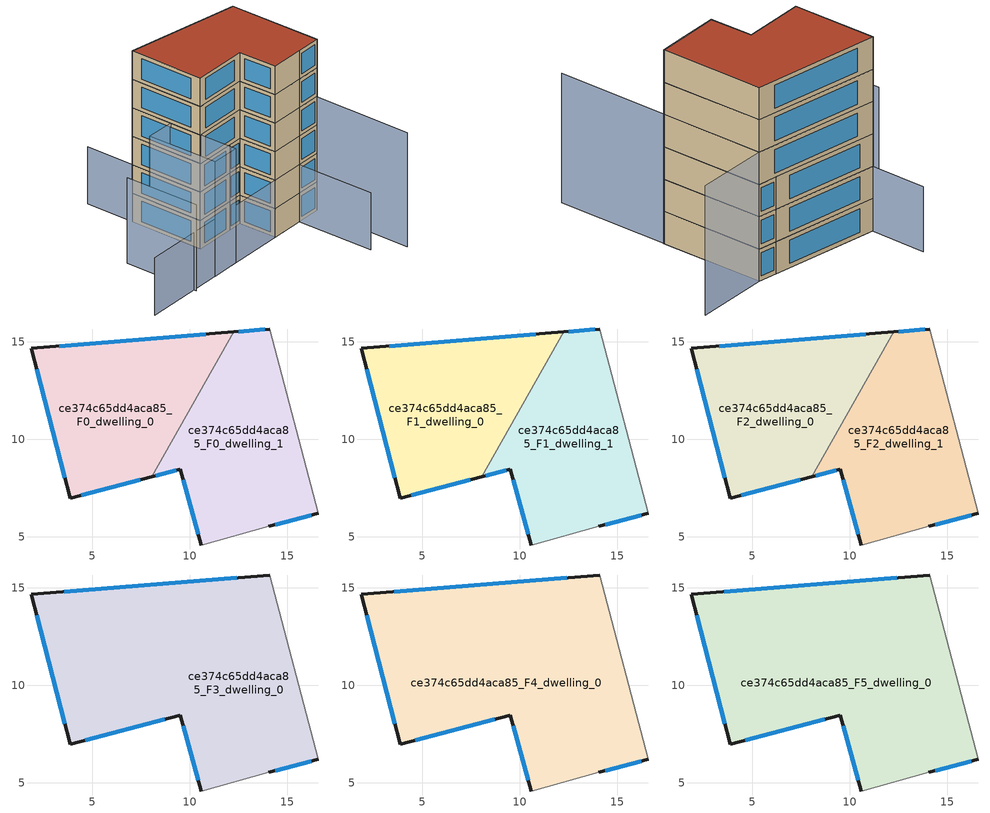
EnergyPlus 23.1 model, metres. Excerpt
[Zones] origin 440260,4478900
ce374c65dd4aca85_F0_dwelling_0
 floor ground (EU_floor_Construction): 8.04,8.08 12.26,15.5 1.87,14.66 3.86,6.96 z0
 wall outside (EU_wall_Construction): 8.04,8.08 3.86,6.96 1.87,14.66 12.26,15.5 z0:3
 wall to ce374c65dd4aca85_F0_dwelling_1 (EU_wall_Construction): 12.25,15.5 8.04,8.08 z0:3
 window (EU_Window_Construction): 3.31,14.77 10.81,15.38 / 7.46,7.92 4.44,7.11 / 3.58,8.03 2.15,13.59 z0.42:2.58
ce374c65dd4aca85_F0_dwelling_1
 floor ground (EU_floor_Construction): 16.57,6.2 14.1,15.65 12.26,15.5 8.04,8.08 9.49,8.47 10.59,4.57 14.03,5.52 z0
 wall outside (EU_wall_Construction): 10.59,4.57 9.49,8.47 8.04,8.08 / 12.26,15.5 14.1,15.65 / 16.57,6.2 14.03,5.52 z0:3
 wall adiabatic (EU_wall_Construction): 14.03,5.52 10.59,4.57 / 14.1,15.65 16.57,6.2 z0:3
 window (EU_Window_Construction): 10.44,5.11 9.65,7.93 / 9.29,8.41 8.24,8.13 / 12.51,15.52 13.84,15.63 / 16.22,6.11 14.38,5.62 z0.42:2.58
ce374c65dd4aca85_F1_dwelling_0
 floor to ce374c65dd4aca85_F0_dwelling_0 (EU_floor_Construction): 8.04,8.08 12.25,15.5 1.87,14.66 3.86,6.96 z3
 wall outside (EU_wall_Construction): 8.04,8.08 3.86,6.96 1.87,14.66 12.26,15.5 z3:6
 wall to ce374c65dd4aca85_F1_dwelling_1 (EU_wall_Construction): 12.25,15.5 8.04,8.08 z3:6
 window (EU_Window_Construction): 3.31,14.77 10.81,15.38 / 7.46,7.92 4.44,7.11 / 3.58,8.03 2.15,13.59 z3.42:5.58
ce374c65dd4aca85_F1_dwelling_1
 floor to ce374c65dd4aca85_F0_dwelling_1 (EU_floor_Construction): 16.57,6.2 14.1,15.65 12.25,15.5 8.04,8.08 9.49,8.47 10.59,4.57 14.03,5.52 z3
 wall outside (EU_wall_Construction): 10.59,4.57 9.49,8.47 8.04,8.08 / 12.26,15.5 14.1,15.65 / 16.57,6.2 14.03,5.52 z3:6
 wall adiabatic (EU_wall_Construction): 14.03,5.52 10.59,4.57 / 14.1,15.65 16.57,6.2 z3:6
 window (EU_Window_Construction): 10.44,5.11 9.65,7.93 / 9.29,8.41 8.24,8.13 / 12.51,15.52 13.84,15.63 / 16.22,6.11 14.38,5.62 z3.42:5.58
ce374c65dd4aca85_F2_dwelling_0
 floor to ce374c65dd4aca85_F1_dwelling_0 (EU_floor_Construction): 8.04,8.08 12.25,15.5 1.87,14.66 3.86,6.96 z6
 wall outside (EU_wall_Construction): 8.04,8.08 3.86,6.96 1.87,14.66 12.26,15.5 z6:9
 wall to ce374c65dd4aca85_F2_dwelling_1 (EU_wall_Construction): 12.25,15.5 8.04,8.08 z6:9
 window (EU_Window_Construction): 3.31,14.77 10.81,15.38 / 7.46,7.92 4.44,7.11 / 3.58,8.03 2.15,13.59 z6.42:8.58
ce374c65dd4aca85_F2_dwelling_1
 floor to ce374c65dd4aca85_F1_dwelling_1 (EU_floor_Construction): 16.57,6.2 14.1,15.65 12.25,15.5 8.04,8.08 9.49,8.47 10.59,4.57 14.03,5.52 z6
 wall outside (EU_wall_Construction): 10.59,4.57 9.49,8.47 8.04,8.08 / 12.26,15.5 14.1,15.65 / 16.57,6.2 14.03,5.52 z6:9
 wall adiabatic (EU_wall_Construction): 14.03,5.52 10.59,4.57 / 14.1,15.65 16.57,6.2 z6:9
 window (EU_Window_Construction): 10.44,5.11 9.65,7.93 / 9.29,8.41 8.24,8.13 / 12.51,15.52 13.84,15.63 / 16.22,6.11 14.38,5.62 z6.42:8.58
ce374c65dd4aca85_F3_dwelling_0
 floor to ce374c65dd4aca85_F2_dwelling_0 (EU_floor_Construction): 8.04,8.08 12.25,15.5 1.87,14.66 3.86,6.96 z9
 floor to ce374c65dd4aca85_F2_dwelling_1 (EU_floor_Construction): 16.57,6.2 14.1,15.65 12.25,15.5 8.04,8.08 9.49,8.47 10.59,4.57 14.03,5.52 z9
 wall outside (EU_wall_Construction): 16.57,6.2 14.03,5.52 / 10.59,4.57 9.49,8.47 3.86,6.96 1.87,14.66 14.1,15.65 z9:12
 wall adiabatic (EU_wall_Construction): 14.1,15.65 16.57,6.2 / 14.03,5.52 10.59,4.57 z9:12
 window (EU_Window_Construction): 8.71,8.26 4.64,7.17 / 3.58,8.03 2.15,13.59 / 3.57,14.79 12.4,15.51 / 16.22,6.11 14.38,5.62 / 10.44,5.11 9.65,7.93 z9.42:11.58
ce374c65dd4aca85_F4_dwelling_0
 floor to ce374c65dd4aca85_F3_dwelling_0 (EU_floor_Construction): 16.57,6.2 14.1,15.65 1.87,14.66 3.86,6.96 9.49,8.47 10.59,4.57 14.03,5.52 z12
 wall outside (EU_wall_Construction): 16.57,6.2 14.03,5.52 / 10.59,4.57 9.49,8.47 3.86,6.96 1.87,14.66 14.1,15.65 z12:15
 wall adiabatic (EU_wall_Construction): 14.1,15.65 16.57,6.2 / 14.03,5.52 10.59,4.57 z12:15
 window (EU_Window_Construction): 8.71,8.26 4.64,7.17 / 3.58,8.03 2.15,13.59 / 3.57,14.79 12.4,15.51 / 16.22,6.11 14.38,5.62 / 10.44,5.11 9.65,7.93 z12.42:14.58
ce374c65dd4aca85_F5_dwelling_0
 floor to ce374c65dd4aca85_F4_dwelling_0 (EU_floor_Construction): 16.57,6.2 14.1,15.65 1.87,14.66 3.86,6.96 9.49,8.47 10.59,4.57 14.03,5.52 z15
 wall outside (EU_wall_Construction): 16.57,6.2 14.03,5.52 / 10.59,4.57 9.49,8.47 3.86,6.96 1.87,14.66 14.1,15.65 z15:18
 wall adiabatic (EU_wall_Construction): 14.1,15.65 16.57,6.2 / 14.03,5.52 10.59,4.57 z15:18
 window (EU_Window_Construction): 8.71,8.26 4.64,7.17 / 3.58,8.03 2.15,13.59 / 3.57,14.79 12.4,15.51 / 16.22,6.11 14.38,5.62 / 10.44,5.11 9.65,7.93 z15.42:17.58
 roof outside (EU_roof_Construction): 14.1,15.65 16.57,6.2 14.03,5.52 10.59,4.57 9.49,8.47 3.86,6.96 1.87,14.66 z18
shading: -6.67,-0.09 14.03,5.52 / 14.03,5.52 16.19,-2.43 / 0.66,19.74 3,10.27 z0:6; -2.99,8.92 -0.96,1.17 z0:9; 19.14,-4.01 14.1,15.65 / 14.1,15.65 20.77,17.36 / 1.99,2.24 0.05,9.54 / 0.05,9.54 2.99,10.32 / 2.99,10.32 4.93,3.03 / 4.93,3.03 1.99,2.24 z0:12
[Building]
EU S2 Campaign: North Axis=0; Terrain=City; Solar Distribution=FullExterior
[Site:Location]
Madrid: Latitude=40.5; Longitude=-3.5; Time Zone=1; Elevation=609
[SizingPeriod:WeatherFileDays]
AnnualSizingPeriod: Begin Month=1; Begin Day of Month=1; End Month=12; End Day of Month=31; Day of Week for Start Day=Monday; Use Weather File Daylight Saving Period=No; Use Weather File Rain and Snow Indicators=No
[MATERIAL]
EU_InternalMass_Material: Roughness=MediumRough; Thickness=0.1; Conductivity=1; Density=1800; Specific Heat=900; Thermal Absorptance=0.9; Solar Absorptance=0.7; Visible Absorptance=0.7
[MATERIAL:NOMASS] Roughness=MediumRough; Thermal Absorptance=0.9; Solar Absorptance=0.7; Visible Absorptance=0.7
Name | Thermal Resistance
EU_wall_NoMass | 1.60022
EU_roof_NoMass | 1.57597
EU_floor_NoMass | 0.470652
[WINDOWMATERIAL:SIMPLEGLAZINGSYSTEM]
EU_Window_SimpleGlazing: UFactor=3.28802; Solar Heat Gain Coefficient=0.85; Visible Transmittance=0.85
[CONSTRUCTION]
EU_wall_Construction: EU_wall_NoMass
EU_roof_Construction: EU_roof_NoMass
EU_floor_Construction: EU_floor_NoMass
EU_InternalMass_Construction: EU_InternalMass_Material
EU_Window_Construction: EU_Window_SimpleGlazing
[ZONE] Type=1; Multiplier=1; Ceiling Height=autocalculate; Floor Area=autocalculate; Part of Total Floor Area=Yes
Name | Volume
ce374c65dd4aca85_F0_dwelling_0; ce374c65dd4aca85_F1_dwelling_0; ce374c65dd4aca85_F2_dwelling_0 | 161.875
ce374c65dd4aca85_F3_dwelling_0 | 323.762
ce374c65dd4aca85_F4_dwelling_0; ce374c65dd4aca85_F5_dwelling_0 | 323.764
ce374c65dd4aca85_F0_dwelling_1; ce374c65dd4aca85_F1_dwelling_1; ce374c65dd4aca85_F2_dwelling_1 | 161.891
[INTERNALMASS] Construction=EU_InternalMass_Construction
Name | Zone or ZoneList | Surface Area
ce374c65dd4aca85_F0_dwelling_0_EU_InternalMass | ce374c65dd4aca85_F0_dwelling_0 | 53.9585
ce374c65dd4aca85_F0_dwelling_1_EU_InternalMass | ce374c65dd4aca85_F0_dwelling_1 | 53.9625
ce374c65dd4aca85_F1_dwelling_0_EU_InternalMass | ce374c65dd4aca85_F1_dwelling_0 | 53.9585
ce374c65dd4aca85_F1_dwelling_1_EU_InternalMass | ce374c65dd4aca85_F1_dwelling_1 | 53.9625
ce374c65dd4aca85_F2_dwelling_0_EU_InternalMass | ce374c65dd4aca85_F2_dwelling_0 | 53.9585
ce374c65dd4aca85_F2_dwelling_1_EU_InternalMass | ce374c65dd4aca85_F2_dwelling_1 | 53.9625
ce374c65dd4aca85_F3_dwelling_0_EU_InternalMass | ce374c65dd4aca85_F3_dwelling_0 | 107.921
ce374c65dd4aca85_F4_dwelling_0_EU_InternalMass | ce374c65dd4aca85_F4_dwelling_0 | 107.921
ce374c65dd4aca85_F5_dwelling_0_EU_InternalMass | ce374c65dd4aca85_F5_dwelling_0 | 107.921
[OTHEREQUIPMENT] Fuel Type=Electricity; Design Level Calculation Method=Watts/Area; Power per Zone Floor Area=1; Fraction Latent=0; Fraction Radiant=0; Fraction Lost=0; Carbon Dioxide Generation Rate=0; EndUse Subcategory=EU_Step8_InternalGains
Name | Zone or ZoneList or Space or SpaceList | Schedule
EU_Step8_InternalGain_ce374c65dd4aca85_F0_dwelling_0_f000 | ce374c65dd4aca85_F0_dwelling_0 | EU_Step8_GainSchedule_ce374c65dd4aca85_F0_dwelling_0_f000
EU_Step8_InternalGain_ce374c65dd4aca85_F0_dwelling_1_f000 | ce374c65dd4aca85_F0_dwelling_1 | EU_Step8_GainSchedule_ce374c65dd4aca85_F0_dwelling_1_f000
EU_Step8_InternalGain_ce374c65dd4aca85_F1_dwelling_0_f000 | ce374c65dd4aca85_F1_dwelling_0 | EU_Step8_GainSchedule_ce374c65dd4aca85_F1_dwelling_0_f000
EU_Step8_InternalGain_ce374c65dd4aca85_F1_dwelling_1_f000 | ce374c65dd4aca85_F1_dwelling_1 | EU_Step8_GainSchedule_ce374c65dd4aca85_F1_dwelling_1_f000
EU_Step8_InternalGain_ce374c65dd4aca85_F2_dwelling_0_f000 | ce374c65dd4aca85_F2_dwelling_0 | EU_Step8_GainSchedule_ce374c65dd4aca85_F2_dwelling_0_f000
EU_Step8_InternalGain_ce374c65dd4aca85_F2_dwelling_1_f000 | ce374c65dd4aca85_F2_dwelling_1 | EU_Step8_GainSchedule_ce374c65dd4aca85_F2_dwelling_1_f000
EU_Step8_InternalGain_ce374c65dd4aca85_F3_dwelling_0_f000 | ce374c65dd4aca85_F3_dwelling_0 | EU_Step8_GainSchedule_ce374c65dd4aca85_F3_dwelling_0_f000
EU_Step8_InternalGain_ce374c65dd4aca85_F4_dwelling_0_f000 | ce374c65dd4aca85_F4_dwelling_0 | EU_Step8_GainSchedule_ce374c65dd4aca85_F4_dwelling_0_f000
EU_Step8_InternalGain_ce374c65dd4aca85_F5_dwelling_0_f000 | ce374c65dd4aca85_F5_dwelling_0 | EU_Step8_GainSchedule_ce374c65dd4aca85_F5_dwelling_0_f000
[ZONEVENTILATION:DESIGNFLOWRATE] Schedule=EU_AlwaysOn; Design Flow Rate Calculation Method=AirChanges/Hour; Air Changes per Hour=0.480704; Ventilation Type=Natural; Fan Pressure Rise=0; Fan Total Efficiency=1; Constant Term Coefficient=1; Temperature Term Coefficient=0; Velocity Term Coefficient=0; Velocity Squared Term Coefficient=0; Minimum Indoor Temperature=-100; Maximum Indoor Temperature=100; Delta Temperature=-100; Minimum Outdoor Temperature=-100; Maximum Outdoor Temperature=100; Maximum Wind Speed=40
Name | Zone or ZoneList or Space or SpaceList
EU_ConstantAir_ce374c65dd4aca85_F0_dwelling_0 | ce374c65dd4aca85_F0_dwelling_0
EU_ConstantAir_ce374c65dd4aca85_F0_dwelling_1 | ce374c65dd4aca85_F0_dwelling_1
EU_ConstantAir_ce374c65dd4aca85_F1_dwelling_0 | ce374c65dd4aca85_F1_dwelling_0
EU_ConstantAir_ce374c65dd4aca85_F1_dwelling_1 | ce374c65dd4aca85_F1_dwelling_1
EU_ConstantAir_ce374c65dd4aca85_F2_dwelling_0 | ce374c65dd4aca85_F2_dwelling_0
EU_ConstantAir_ce374c65dd4aca85_F2_dwelling_1 | ce374c65dd4aca85_F2_dwelling_1
EU_ConstantAir_ce374c65dd4aca85_F3_dwelling_0 | ce374c65dd4aca85_F3_dwelling_0
EU_ConstantAir_ce374c65dd4aca85_F4_dwelling_0 | ce374c65dd4aca85_F4_dwelling_0
EU_ConstantAir_ce374c65dd4aca85_F5_dwelling_0 | ce374c65dd4aca85_F5_dwelling_0
[HVACTEMPLATE:THERMOSTAT] Constant Heating Setpoint=20; Constant Cooling Setpoint=50
EU_HeatOnly_ce374c65dd4aca85_F0_dwelling_0; EU_HeatOnly_ce374c65dd4aca85_F0_dwelling_1; EU_HeatOnly_ce374c65dd4aca85_F1_dwelling_0; EU_HeatOnly_ce374c65dd4aca85_F1_dwelling_1; EU_HeatOnly_ce374c65dd4aca85_F2_dwelling_0; EU_HeatOnly_ce374c65dd4aca85_F2_dwelling_1; EU_HeatOnly_ce374c65dd4aca85_F3_dwelling_0; EU_HeatOnly_ce374c65dd4aca85_F4_dwelling_0; EU_HeatOnly_ce374c65dd4aca85_F5_dwelling_0
[HVACTEMPLATE:ZONE:IDEALLOADSAIRSYSTEM] System Availability Schedule=EU_AlwaysOn; Maximum Heating Supply Air Temperature=50; Minimum Cooling Supply Air Temperature=13; Maximum Heating Supply Air Humidity Ratio=0.0156; Minimum Cooling Supply Air Humidity Ratio=0.0077; Heating Limit=NoLimit; Cooling Limit=NoLimit; Heating Availability Schedule=EU_AlwaysOn; Cooling Availability Schedule=EU_CoolingOff; Dehumidification Control Type=ConstantSensibleHeatRatio; Cooling Sensible Heat Ratio=0.7; Dehumidification Setpoint=60; Humidification Control Type=None; Humidification Setpoint=30; Outdoor Air Method=None; Outdoor Air Flow Rate per Person=0.00944; Outdoor Air Flow Rate per Zone Floor Area=0; Outdoor Air Flow Rate per Zone=0; Demand Controlled Ventilation Type=None; Outdoor Air Economizer Type=NoEconomizer; Heat Recovery Type=None; Sensible Heat Recovery Effectiveness=0.7; Latent Heat Recovery Effectiveness=0.65
Name | Template Thermostat
ce374c65dd4aca85_F0_dwelling_0 | EU_HeatOnly_ce374c65dd4aca85_F0_dwelling_0
ce374c65dd4aca85_F0_dwelling_1 | EU_HeatOnly_ce374c65dd4aca85_F0_dwelling_1
ce374c65dd4aca85_F1_dwelling_0 | EU_HeatOnly_ce374c65dd4aca85_F1_dwelling_0
ce374c65dd4aca85_F1_dwelling_1 | EU_HeatOnly_ce374c65dd4aca85_F1_dwelling_1
ce374c65dd4aca85_F2_dwelling_0 | EU_HeatOnly_ce374c65dd4aca85_F2_dwelling_0
ce374c65dd4aca85_F2_dwelling_1 | EU_HeatOnly_ce374c65dd4aca85_F2_dwelling_1
ce374c65dd4aca85_F3_dwelling_0 | EU_HeatOnly_ce374c65dd4aca85_F3_dwelling_0
ce374c65dd4aca85_F4_dwelling_0 | EU_HeatOnly_ce374c65dd4aca85_F4_dwelling_0
ce374c65dd4aca85_F5_dwelling_0 | EU_HeatOnly_ce374c65dd4aca85_F5_dwelling_0
[SIZING:ZONE] Zone Cooling Design Supply Air Temperature Input Method=SupplyAirTemperature; Zone Cooling Design Supply Air Temperature=13; Zone Heating Design Supply Air Temperature Input Method=SupplyAirTemperature; Zone Heating Design Supply Air Temperature=50; Zone Cooling Design Supply Air Humidity Ratio=0.008; Zone Heating Design Supply Air Humidity Ratio=0.008; Cooling Design Air Flow Method=DesignDay; Cooling Design Air Flow Rate=0; Cooling Minimum Air Flow per Zone Floor Area=0.000762; Cooling Minimum Air Flow=0; Cooling Minimum Air Flow Fraction=0.2; Heating Design Air Flow Method=DesignDay; Heating Design Air Flow Rate=0; Heating Maximum Air Flow per Zone Floor Area=0.002032; Heating Maximum Air Flow=0.141576; Heating Maximum Air Flow Fraction=0.3; Account for Dedicated Outdoor Air System=No; Dedicated Outdoor Air System Control Strategy=NeutralSupplyAir; Dedicated Outdoor Air Low Setpoint Temperature for Design=autosize; Dedicated Outdoor Air High Setpoint Temperature for Design=autosize; Zone Load Sizing Method=Sensible Load Only No Latent Load; Zone Latent Cooling Design Supply Air Humidity Ratio Input Method=HumidityRatioDifference; Zone Cooling Design Supply Air Humidity Ratio Difference=0.005; Zone Latent Heating Design Supply Air Humidity Ratio Input Method=HumidityRatioDifference; Zone Humidification Design Supply Air Humidity Ratio Difference=0.005
ce374c65dd4aca85_F0_dwelling_0; ce374c65dd4aca85_F0_dwelling_1; ce374c65dd4aca85_F1_dwelling_0; ce374c65dd4aca85_F1_dwelling_1; ce374c65dd4aca85_F2_dwelling_0; ce374c65dd4aca85_F2_dwelling_1; ce374c65dd4aca85_F3_dwelling_0; ce374c65dd4aca85_F4_dwelling_0; ce374c65dd4aca85_F5_dwelling_0
[SCHEDULE:CONSTANT]
Name | Hourly Value
EU_AlwaysOn | 1
EU_CoolingOff | 0
[SCHEDULE:FILE] Column Number=1; Rows to Skip at Top=0; Number of Hours of Data=8760; Column Separator=Comma; Interpolate to Timestep=No; Minutes per Item=60; Adjust Schedule for Daylight Savings=Yes
Name | File
EU_Step8_GainSchedule_ce374c65dd4aca85_F0_dwelling_0_f000 | ../../schedules/ce374c65dd4aca85/ce374c65dd4aca85_F0_dwelling_0_f000_gain.csv
EU_Step8_GainSchedule_ce374c65dd4aca85_F0_dwelling_1_f000 | ../../schedules/ce374c65dd4aca85/ce374c65dd4aca85_F0_dwelling_1_f000_gain.csv
EU_Step8_GainSchedule_ce374c65dd4aca85_F1_dwelling_0_f000 | ../../schedules/ce374c65dd4aca85/ce374c65dd4aca85_F1_dwelling_0_f000_gain.csv
EU_Step8_GainSchedule_ce374c65dd4aca85_F1_dwelling_1_f000 | ../../schedules/ce374c65dd4aca85/ce374c65dd4aca85_F1_dwelling_1_f000_gain.csv
EU_Step8_GainSchedule_ce374c65dd4aca85_F2_dwelling_0_f000 | ../../schedules/ce374c65dd4aca85/ce374c65dd4aca85_F2_dwelling_0_f000_gain.csv
EU_Step8_GainSchedule_ce374c65dd4aca85_F2_dwelling_1_f000 | ../../schedules/ce374c65dd4aca85/ce374c65dd4aca85_F2_dwelling_1_f000_gain.csv
EU_Step8_GainSchedule_ce374c65dd4aca85_F3_dwelling_0_f000 | ../../schedules/ce374c65dd4aca85/ce374c65dd4aca85_F3_dwelling_0_f000_gain.csv
EU_Step8_GainSchedule_ce374c65dd4aca85_F4_dwelling_0_f000 | ../../schedules/ce374c65dd4aca85/ce374c65dd4aca85_F4_dwelling_0_f000_gain.csv
EU_Step8_GainSchedule_ce374c65dd4aca85_F5_dwelling_0_f000 | ../../schedules/ce374c65dd4aca85/ce374c65dd4aca85_F5_dwelling_0_f000_gain.csv
